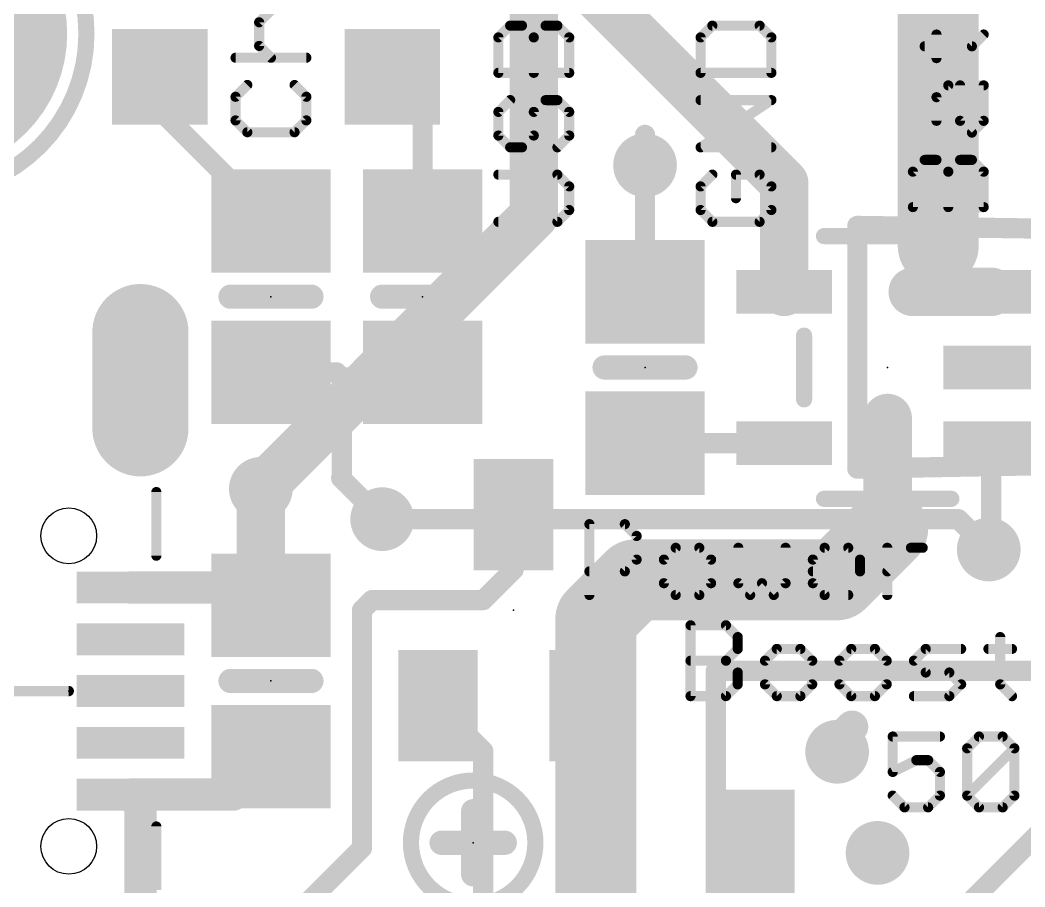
# Model space of a CAD drawing. Extents: x -19.2 to 43.5, y -13.4 to 37.9.
# Drawn here: x 3.71 to 16.33, y 8.34 to 19.22 of the extents above; entities that cross this region are included whole.
import ezdxf

# ---------------------------------------------------------------- set-up
doc = ezdxf.new("R2010")
doc.units = 0
for name, color, linetype in [('1', 12, 'CONTINUOUS'), ('16', 132, 'CONTINUOUS'), ('17', 110, 'CONTINUOUS'), ('18', 110, 'CONTINUOUS'), ('20', 53, 'CONTINUOUS'), ('21', 40, 'CONTINUOUS'), ('23', 53, 'CONTINUOUS'), ('47', 253, 'CONTINUOUS')]:
    doc.layers.add(name, color=color, linetype=linetype)

# ---------------------------------------------------------------- blocks, each defined once
blk = doc.blocks.new('RECT')
blk.add_solid([(-0.5, -0.5), (0.5, -0.5), (-0.5, 0.5), (0.5, 0.5)])
blk = doc.blocks.new('ROUNDP')
at = {"const_width": 0.5}
blk.add_lwpolyline([(0, -0.25, 1), (0, 0.25, 1), (0, -0.25)], format="xyb", dxfattribs=at)
blk = doc.blocks.new('OFFSETP100')
at = {"const_width": 1}
blk.add_lwpolyline([(0, 0), (1, 0)], dxfattribs=at)
at = {"const_width": 0.5}
for points in [[(0, 0.25, 1), (0, -0.25)], [(1, -0.25, 1), (1, 0.25)]]:
    blk.add_lwpolyline(points, format="xyb", dxfattribs=at)
blk = doc.blocks.new('ROUNDV')
at = {"const_width": 0.5}
blk.add_lwpolyline([(0, -0.25, 1), (0, 0.25, 1), (0, -0.25)], format="xyb", dxfattribs=at)

msp = doc.modelspace()

# ---------------------------------------------------------------- linework, layer by layer
at = {"layer": '1'}
for points, const_width in [([(15.24, 20.32), (15.24, 16.383)], 1.016), ([(13.3049, 17.1751), (10.16, 20.32)], 0.6096), ([(5.461, 18.095), (5.461, 18.508)], 0.254), ([(8.382, 18.508), (8.763, 18.127)], 0.254), ([(6.858, 16.698), (5.461, 18.095)], 0.254), ([(8.763, 18.127), (8.763, 16.698)], 0.254), ([(11.557, 15.809), (11.557, 17.399)], 0.254), ([(13.3049, 15.809), (13.3049, 17.1751)], 0.6096), ([(14.224, 16.637), (22.733, 16.51)], 0.254), ([(14.224, 13.589), (14.224, 16.637)], 0.254), ([(14.92, 15.809), (15.9051, 15.809)], 0.6096), ([(7.681, 14.798), (6.858, 14.798)], 0.254), ([(7.747, 14.732), (7.681, 14.798)], 0.254), ([(8.763, 14.798), (8.697, 14.732)], 0.254), ([(15.9051, 14.859), (16.637, 14.859)], 0.254), ([(7.747, 13.477), (7.747, 14.732)], 0.254), ([(8.697, 14.732), (7.747, 14.732)], 0.254), ([(14.605, 12.827), (14.605, 14.224)], 0.6096), ([(13.3049, 13.909), (11.557, 13.909)], 0.254), ([(15.9051, 13.909), (15.9051, 12.6031)], 0.254), ([(21.209, 13.716), (14.224, 13.589)], 0.254), ([(6.731, 11.999), (6.731, 13.335)], 0.6096), ([(7.7395, 13.4695), (7.747, 13.477)], 0.254), ([(8.255, 12.954), (7.7395, 13.4695)], 0.254), ([(13.97, 12.192), (14.605, 12.827)], 1.016), ([(9.906, 12.319), (9.906, 13.011)], 0.254), ([(10.938, 11.7), (11.43, 12.192)], 1.016), ([(11.43, 12.192), (13.97, 12.192)], 1.016), ([(15.9051, 12.6031), (15.875, 12.573)], 0.254), ([(9.525, 11.938), (9.906, 12.319)], 0.254), ([(5.093, 12.095), (6.635, 12.095)], 0.4064), ([(6.858, 11.872), (6.731, 11.999)], 0.6096), ([(6.635, 12.095), (6.858, 11.872)], 0.4064), ([(10.938, 11.176), (10.938, 11.7)], 1.016), ([(8.001, 11.811), (8.128, 11.938)], 0.254), ([(8.128, 11.938), (9.525, 11.938)], 0.254), ([(8.001, 8.824), (8.001, 11.811)], 0.254), ([(10.938, 10.668), (10.938, 11.176)], 1.016), ([(10.938, 10.947), (10.938, 11.176)], 0.254), ([(10.938, 7.256), (10.938, 10.668)], 1.016), ([(12.446, 11.049), (19.558, 11.049)], 0.254), ([(12.446, 5.08), (12.446, 11.049)], 0.254), ([(10.856, 10.611), (10.881, 10.611)], 0.6096), ([(10.881, 10.611), (10.938, 10.668)], 0.6096), ([(8.956, 10.611), (9.525, 10.042)], 0.254), ([(14.158, 10.348), (14.097, 10.287)], 0.4064), ([(6.381, 9.495), (6.858, 9.972)], 0.4064), ([(9.525, 10.042), (9.525, 5.08)], 0.254), ([(5.093, 9.495), (6.381, 9.495)], 0.4064), ([(5.093, 9.495), (5.218, 9.37)], 0.4064), ([(5.218, 9.37), (5.218, 7.495)], 0.4064), ([(6.858, 7.681), (8.001, 8.824)], 0.254)]:
    msp.add_lwpolyline(points, dxfattribs=dict(at, const_width=const_width))
for points, const_width in [([(5.5245, 18.508, 1), (5.3975, 18.508)], 0.127), ([(8.4269, 18.5529, 1), (8.3371, 18.4631)], 0.127), ([(5.5059, 18.1399, 1), (5.4161, 18.0501)], 0.127), ([(8.8265, 18.127, 1), (8.6995, 18.127)], 0.127), ([(8.7181, 18.0821, 1), (8.8079, 18.1719)], 0.127), ([(5.3975, 18.095, 1), (5.5245, 18.095)], 0.127), ([(11.6205, 17.399, 1), (11.4935, 17.399)], 0.127), ([(13.4573, 17.1751, 1), (13.1525, 17.1751)], 0.3048), ([(13.1971, 17.0673, 1), (13.4127, 17.2829)], 0.3048), ([(6.8131, 16.6531, 1), (6.9029, 16.7429)], 0.127), ([(8.6995, 16.698, 1), (8.8265, 16.698)], 0.127), ([(14.2249, 16.7005, 1), (14.2231, 16.5735)], 0.127), ([(14.2875, 16.637, 1), (14.1605, 16.637)], 0.127), ([(14.986, 16.383, 1), (15.494, 16.383)], 0.508), ([(14.92, 15.9614, 1), (14.92, 15.6566)], 0.3048), ([(15.9051, 15.6566, 1), (15.9051, 15.9614)], 0.3048), ([(13.1525, 15.809, 1), (13.4573, 15.809)], 0.3048), ([(11.4935, 15.809, 1), (11.6205, 15.809)], 0.127), ([(6.858, 14.8615, 1), (6.858, 14.7345)], 0.127), ([(7.7259, 14.8429, 1), (7.6361, 14.7531)], 0.127), ([(7.681, 14.7345, 1), (7.681, 14.8615)], 0.127), ([(8.8079, 14.7531, 1), (8.7181, 14.8429)], 0.127), ([(15.9051, 14.9225, 1), (15.9051, 14.7955)], 0.127), ([(7.8105, 14.732, 1), (7.6835, 14.732)], 0.127), ([(7.747, 14.7955, 1), (7.747, 14.6685)], 0.127), ([(7.7021, 14.6871, 1), (7.7919, 14.7769)], 0.127), ([(8.6521, 14.7769, 1), (8.7419, 14.6871)], 0.127), ([(8.697, 14.6685, 1), (8.697, 14.7955)], 0.127), ([(14.7574, 14.224, 1), (14.4526, 14.224)], 0.3048), ([(11.557, 13.9725, 1), (11.557, 13.8455)], 0.127), ([(13.3049, 13.8455, 1), (13.3049, 13.9725)], 0.127), ([(15.9686, 13.909, 1), (15.8416, 13.909)], 0.127), ([(6.8834, 13.335, 1), (6.5786, 13.335)], 0.3048), ([(14.2228, 13.6525, 1), (14.2252, 13.5255)], 0.127), ([(14.1605, 13.589, 1), (14.2875, 13.589)], 0.127), ([(7.7844, 13.5144, 1), (7.6946, 13.4246)], 0.127), ([(7.6946, 13.5144, 1), (7.7844, 13.4246)], 0.127), ([(7.6835, 13.477, 1), (7.8105, 13.477)], 0.127), ([(7.7919, 13.4321, 1), (7.7021, 13.5219)], 0.127), ([(14.7846, 12.6474, 1), (14.4254, 13.0066)], 0.508), ([(9.9695, 13.011, 1), (9.8425, 13.011)], 0.127), ([(8.2101, 12.9091, 1), (8.2999, 12.9989)], 0.127), ([(14.4526, 12.827, 1), (14.7574, 12.827)], 0.3048), ([(11.43, 12.446, 1), (11.43, 11.938)], 0.508), ([(11.6096, 12.0124, 1), (11.2504, 12.3716)], 0.508), ([(13.7904, 12.3716, 1), (14.1496, 12.0124)], 0.508), ([(13.97, 11.938, 1), (13.97, 12.446)], 0.508), ([(15.8301, 12.6179, 1), (15.9199, 12.5281)], 0.127), ([(15.8416, 12.6031, 1), (15.9686, 12.6031)], 0.127), ([(15.95, 12.5582, 1), (15.8602, 12.648)], 0.127), ([(9.8425, 12.319, 1), (9.9695, 12.319)], 0.127), ([(9.9509, 12.2741, 1), (9.8611, 12.3639)], 0.127), ([(5.093, 12.1966, 1), (5.093, 11.9934)], 0.2032), ([(6.8388, 12.1068, 1), (6.6232, 11.8912)], 0.3048), ([(6.7068, 12.1668, 1), (6.5632, 12.0232)], 0.2032), ([(6.635, 11.9934, 1), (6.635, 12.1966)], 0.2032), ([(6.5786, 11.999, 1), (6.8834, 11.999)], 0.3048), ([(6.7502, 11.7642, 1), (6.9658, 11.9798)], 0.3048), ([(11.192, 11.7, 1), (10.684, 11.7)], 0.508), ([(10.7584, 11.8796, 1), (11.1176, 11.5204)], 0.508), ([(6.7862, 11.8002, 1), (6.9298, 11.9438)], 0.2032), ([(8.128, 12.0015, 1), (8.128, 11.8745)], 0.127), ([(8.1729, 11.8931, 1), (8.0831, 11.9829)], 0.127), ([(9.4801, 11.9829, 1), (9.5699, 11.8931)], 0.127), ([(9.525, 11.8745, 1), (9.525, 12.0015)], 0.127), ([(8.0645, 11.811, 1), (7.9375, 11.811)], 0.127), ([(7.9561, 11.8559, 1), (8.0459, 11.7661)], 0.127), ([(11.192, 11.176, 1), (10.684, 11.176)], 0.508), ([(10.684, 11.176, 1), (11.192, 11.176)], 0.508), ([(11.0015, 11.176, 1), (10.8745, 11.176)], 0.127), ([(11.192, 10.668, 1), (10.684, 10.668)], 0.508), ([(12.446, 11.1125, 1), (12.446, 10.9855)], 0.127), ([(12.5095, 11.049, 1), (12.3825, 11.049)], 0.127), ([(10.8745, 10.947, 1), (11.0015, 10.947)], 0.127), ([(10.684, 10.668, 1), (11.192, 10.668)], 0.508), ([(10.856, 10.7634, 1), (10.856, 10.4586)], 0.3048), ([(10.7732, 10.7188, 1), (10.9888, 10.5032)], 0.3048), ([(11.0458, 10.5602, 1), (10.8302, 10.7758)], 0.3048), ([(10.881, 10.4586, 1), (10.881, 10.7634)], 0.3048), ([(9.0009, 10.6559, 1), (8.9111, 10.5661)], 0.127), ([(14.2298, 10.2762, 1), (14.0862, 10.4198)], 0.2032), ([(14.0252, 10.3588, 1), (14.1688, 10.2152)], 0.2032), ([(6.9298, 9.9002, 1), (6.7862, 10.0438)], 0.2032), ([(9.5885, 10.042, 1), (9.4615, 10.042)], 0.127), ([(9.4801, 9.9971, 1), (9.5699, 10.0869)], 0.127), ([(5.093, 9.5966, 1), (5.093, 9.3934)], 0.2032), ([(5.1648, 9.5668, 1), (5.0212, 9.4232)], 0.2032), ([(6.3092, 9.5668, 1), (6.4528, 9.4232)], 0.2032), ([(6.381, 9.3934, 1), (6.381, 9.5966)], 0.2032), ([(5.3196, 9.37, 1), (5.1164, 9.37)], 0.2032), ([(5.1462, 9.2982, 1), (5.2898, 9.4418)], 0.2032), ([(7.9375, 8.824, 1), (8.0645, 8.824)], 0.127), ([(8.0459, 8.7791, 1), (7.9561, 8.8689)], 0.127)]:
    msp.add_lwpolyline(points, format="xyb", dxfattribs=dict(at, const_width=const_width))
at = {"layer": '16'}
for points, const_width in [([(10.16, 16.764), (10.16, 20.32)], 0.6096), ([(11.557, 17.399), (11.557, 17.78)], 0.254), ([(6.731, 13.335), (10.16, 16.764)], 0.6096), ([(15.494, 12.954), (8.255, 12.954)], 0.254), ([(15.875, 12.573), (15.494, 12.954)], 0.254), ([(15.24, 7.747), (17.272, 9.779)], 0.254)]:
    msp.add_lwpolyline(points, dxfattribs=dict(at, const_width=const_width))
for points, const_width in [([(11.6205, 17.78, 1), (11.4935, 17.78)], 0.127), ([(11.4935, 17.399, 1), (11.6205, 17.399)], 0.127), ([(10.2678, 16.6562, 1), (10.0522, 16.8718)], 0.3048), ([(10.0076, 16.764, 1), (10.3124, 16.764)], 0.3048), ([(6.6232, 13.4428, 1), (6.8388, 13.2272)], 0.3048), ([(8.255, 13.0175, 1), (8.255, 12.8905)], 0.127), ([(15.5389, 12.9989, 1), (15.4491, 12.9091)], 0.127), ([(15.494, 12.8905, 1), (15.494, 13.0175)], 0.127), ([(15.8301, 12.5281, 1), (15.9199, 12.6179)], 0.127)]:
    msp.add_lwpolyline(points, format="xyb", dxfattribs=dict(at, const_width=const_width))
at = {"layer": '20'}
for centre in [(4.318, 12.745), (4.318, 8.845)]:
    msp.add_circle(centre, 0.35, dxfattribs=at)
at = {"layer": '21'}
for points, const_width in [([(2.54, 17.05, 1), (2.54, 21.05, 1), (2.54, 17.05)], 0.2032), ([(6.7411, 19.1937, 1), (6.6776, 19.1937)], 0.0635), ([(6.6869, 19.2162, 1), (6.7318, 19.1713)], 0.0635), ([(9.863, 19.1839, 1), (9.863, 19.1204)], 0.0635), ([(9.8855, 19.1297, 1), (9.8406, 19.1746)], 0.0635), ([(10.0338, 19.1746, 1), (9.9889, 19.1297)], 0.0635), ([(10.0113, 19.1204, 1), (10.0113, 19.1839)], 0.0635), ([(10.3079, 19.1839, 1), (10.3079, 19.1204)], 0.0635), ([(10.3304, 19.1297, 1), (10.2855, 19.1746)], 0.0635), ([(10.4787, 19.1746, 1), (10.4338, 19.1297)], 0.0635), ([(10.4562, 19.1204, 1), (10.4562, 19.1839)], 0.0635), ([(12.403, 19.1839, 1), (12.403, 19.1204)], 0.0635), ([(12.4255, 19.1297, 1), (12.3806, 19.1746)], 0.0635), ([(13.0187, 19.1746, 1), (12.9738, 19.1297)], 0.0635), ([(12.9962, 19.1204, 1), (12.9962, 19.1839)], 0.0635), ([(9.7465, 19.0039, 1), (9.683, 19.0039)], 0.0635), ([(10.1914, 19.0039, 1), (10.1279, 19.0039)], 0.0635), ([(10.6363, 19.0039, 1), (10.5727, 19.0039)], 0.0635), ([(12.2865, 19.0039, 1), (12.223, 19.0039)], 0.0635), ([(13.1763, 19.0039, 1), (13.1128, 19.0039)], 0.0635), ([(15.2501, 19.0404, 1), (15.1866, 19.0404)], 0.0635), ([(15.834, 19.018, 1), (15.789, 19.0629)], 0.0635), ([(6.7318, 18.9196, 1), (6.6869, 18.8747)], 0.0635), ([(9.6923, 19.0263, 1), (9.7372, 18.9814)], 0.0635), ([(10.1372, 19.0263, 1), (10.1821, 18.9814)], 0.0635), ([(10.1372, 18.9814, 1), (10.1821, 19.0263)], 0.0635), ([(10.582, 18.9814, 1), (10.627, 19.0263)], 0.0635), ([(12.2323, 19.0263, 1), (12.2772, 18.9814)], 0.0635), ([(13.122, 18.9814, 1), (13.167, 19.0263)], 0.0635), ([(15.07, 18.9239, 1), (15.07, 18.8604)], 0.0635), ([(15.6408, 18.9146, 1), (15.6857, 18.8697)], 0.0635), ([(15.6632, 18.8604, 1), (15.6632, 18.9239)], 0.0635), ([(6.4127, 18.7806, 1), (6.4127, 18.7171)], 0.0635), ([(6.6776, 18.8972, 1), (6.7411, 18.8972)], 0.0635), ([(7.3025, 18.7171, 1), (7.3025, 18.7806)], 0.0635), ([(6.8352, 18.7264, 1), (6.8801, 18.7713)], 0.0635), ([(15.1866, 18.7438, 1), (15.2501, 18.7438)], 0.0635), ([(9.7147, 18.5907, 1), (9.7147, 18.5272)], 0.0635), ([(9.683, 18.559, 1), (9.7465, 18.559)], 0.0635), ([(10.1279, 18.559, 1), (10.1914, 18.559)], 0.0635), ([(10.5727, 18.559, 1), (10.6363, 18.559)], 0.0635), ([(10.6045, 18.5272, 1), (10.6045, 18.5907)], 0.0635), ([(12.2547, 18.5907, 1), (12.2547, 18.5272)], 0.0635), ([(12.223, 18.559, 1), (12.2865, 18.559)], 0.0635), ([(13.1128, 18.559, 1), (13.1763, 18.559)], 0.0635), ([(13.1445, 18.5272, 1), (13.1445, 18.5907)], 0.0635), ([(6.5835, 18.3841, 1), (6.5386, 18.429)], 0.0635), ([(7.1767, 18.429, 1), (7.1318, 18.3841)], 0.0635), ([(15.3666, 18.4332, 1), (15.3666, 18.3697)], 0.0635), ([(15.3891, 18.379, 1), (15.3442, 18.4239)], 0.0635), ([(15.5467, 18.4015, 1), (15.4832, 18.4015)], 0.0635), ([(15.8433, 18.4015, 1), (15.7797, 18.4015)], 0.0635), ([(15.8115, 18.3697, 1), (15.8115, 18.4332)], 0.0635), ([(6.4445, 18.2582, 1), (6.381, 18.2582)], 0.0635), ([(6.3903, 18.2807, 1), (6.4352, 18.2358)], 0.0635), ([(7.3342, 18.2582, 1), (7.2708, 18.2582)], 0.0635), ([(7.28, 18.2358, 1), (7.325, 18.2807)], 0.0635), ([(15.2501, 18.2532, 1), (15.1866, 18.2532)], 0.0635), ([(15.1959, 18.2756, 1), (15.2408, 18.2307)], 0.0635), ([(9.8855, 18.1942, 1), (9.8406, 18.2391)], 0.0635), ([(10.3079, 18.2484, 1), (10.3079, 18.1849)], 0.0635), ([(10.3304, 18.1942, 1), (10.2855, 18.2391)], 0.0635), ([(10.4787, 18.2391, 1), (10.4338, 18.1942)], 0.0635), ([(10.4562, 18.1849, 1), (10.4562, 18.2484)], 0.0635), ([(12.2547, 18.2484, 1), (12.2547, 18.1849)], 0.0635), ([(13.1621, 18.1902, 1), (13.1269, 18.2431)], 0.0635), ([(13.1445, 18.1849, 1), (13.1445, 18.2484)], 0.0635), ([(9.7465, 18.0683, 1), (9.683, 18.0683)], 0.0635), ([(9.6923, 18.0908, 1), (9.7372, 18.0459)], 0.0635), ([(10.1914, 18.0683, 1), (10.1279, 18.0683)], 0.0635), ([(10.1372, 18.0908, 1), (10.1821, 18.0459)], 0.0635), ([(10.6363, 18.0683, 1), (10.5727, 18.0683)], 0.0635), ([(10.582, 18.0459, 1), (10.627, 18.0908)], 0.0635), ([(6.4352, 17.9841, 1), (6.3903, 17.9392)], 0.0635), ([(6.381, 17.9616, 1), (6.4445, 17.9616)], 0.0635), ([(7.2708, 17.9616, 1), (7.3342, 17.9616)], 0.0635), ([(7.325, 17.9392, 1), (7.28, 17.9841)], 0.0635), ([(15.1866, 17.9566, 1), (15.2501, 17.9566)], 0.0635), ([(15.4832, 17.9566, 1), (15.5467, 17.9566)], 0.0635), ([(15.5374, 17.979, 1), (15.4925, 17.9341)], 0.0635), ([(15.7797, 17.9566, 1), (15.8433, 17.9566)], 0.0635), ([(15.834, 17.9341, 1), (15.789, 17.979)], 0.0635), ([(6.561, 17.8451, 1), (6.561, 17.7816)], 0.0635), ([(6.5386, 17.7909, 1), (6.5835, 17.8358)], 0.0635), ([(7.1318, 17.8358, 1), (7.1767, 17.7909)], 0.0635), ([(7.1542, 17.7816, 1), (7.1542, 17.8451)], 0.0635), ([(9.683, 17.7718, 1), (9.7465, 17.7718)], 0.0635), ([(9.7372, 17.7942, 1), (9.6923, 17.7493)], 0.0635), ([(10.1279, 17.7718, 1), (10.1914, 17.7718)], 0.0635), ([(10.1821, 17.7493, 1), (10.1372, 17.7942)], 0.0635), ([(10.5727, 17.7718, 1), (10.6363, 17.7718)], 0.0635), ([(10.627, 17.7493, 1), (10.582, 17.7942)], 0.0635), ([(15.6408, 17.8308, 1), (15.6857, 17.7858)], 0.0635), ([(15.6408, 17.7858, 1), (15.6857, 17.8308)], 0.0635), ([(9.863, 17.6552, 1), (9.863, 17.5917)], 0.0635), ([(9.8406, 17.601, 1), (9.8855, 17.6459)], 0.0635), ([(9.9889, 17.6459, 1), (10.0338, 17.601)], 0.0635), ([(10.0113, 17.5917, 1), (10.0113, 17.6552)], 0.0635), ([(10.4338, 17.6459, 1), (10.4787, 17.601)], 0.0635), ([(12.2547, 17.6552, 1), (12.2547, 17.5917)], 0.0635), ([(12.2371, 17.6499, 1), (12.2724, 17.597)], 0.0635), ([(13.1445, 17.5917, 1), (13.1445, 17.6552)], 0.0635), ([(15.07, 17.4977, 1), (15.07, 17.4342)], 0.0635), ([(15.0925, 17.4435, 1), (15.0476, 17.4884)], 0.0635), ([(15.2408, 17.4884, 1), (15.1959, 17.4435)], 0.0635), ([(15.2183, 17.4342, 1), (15.2183, 17.4977)], 0.0635), ([(15.5149, 17.4977, 1), (15.5149, 17.4342)], 0.0635), ([(15.5374, 17.4435, 1), (15.4925, 17.4884)], 0.0635), ([(15.6857, 17.4884, 1), (15.6408, 17.4435)], 0.0635), ([(15.6632, 17.4342, 1), (15.6632, 17.4977)], 0.0635), ([(9.7147, 17.3129, 1), (9.7147, 17.2494)], 0.0635), ([(10.4787, 17.3036, 1), (10.4338, 17.2587)], 0.0635), ([(10.4562, 17.2494, 1), (10.4562, 17.3129)], 0.0635), ([(12.4255, 17.2587, 1), (12.3806, 17.3036)], 0.0635), ([(12.6996, 17.3129, 1), (12.6996, 17.2494)], 0.0635), ([(12.7314, 17.2811, 1), (12.6679, 17.2811)], 0.0635), ([(13.0187, 17.3036, 1), (12.9738, 17.2587)], 0.0635), ([(12.9962, 17.2494, 1), (12.9962, 17.3129)], 0.0635), ([(14.9535, 17.3177, 1), (14.89, 17.3177)], 0.0635), ([(14.8993, 17.3401, 1), (14.9442, 17.2952)], 0.0635), ([(15.3984, 17.3177, 1), (15.3349, 17.3177)], 0.0635), ([(15.3442, 17.3401, 1), (15.3891, 17.2952)], 0.0635), ([(15.3442, 17.2952, 1), (15.3891, 17.3401)], 0.0635), ([(15.8433, 17.3177, 1), (15.7797, 17.3177)], 0.0635), ([(15.789, 17.2952, 1), (15.834, 17.3401)], 0.0635), ([(10.6363, 17.1328, 1), (10.5727, 17.1328)], 0.0635), ([(10.582, 17.1104, 1), (10.627, 17.1553)], 0.0635), ([(12.2865, 17.1328, 1), (12.223, 17.1328)], 0.0635), ([(12.2323, 17.1553, 1), (12.2772, 17.1104)], 0.0635), ([(13.1763, 17.1328, 1), (13.1128, 17.1328)], 0.0635), ([(13.122, 17.1104, 1), (13.167, 17.1553)], 0.0635), ([(12.6679, 16.9845, 1), (12.7314, 16.9845)], 0.0635), ([(14.9217, 16.9045, 1), (14.9217, 16.841)], 0.0635), ([(15.8115, 16.841, 1), (15.8115, 16.9045)], 0.0635), ([(10.5727, 16.8362, 1), (10.6363, 16.8362)], 0.0635), ([(10.627, 16.8138, 1), (10.582, 16.8587)], 0.0635), ([(12.2772, 16.8587, 1), (12.2323, 16.8138)], 0.0635), ([(12.223, 16.8362, 1), (12.2865, 16.8362)], 0.0635), ([(13.1128, 16.8362, 1), (13.1763, 16.8362)], 0.0635), ([(13.167, 16.8138, 1), (13.122, 16.8587)], 0.0635), ([(14.89, 16.8728, 1), (14.9535, 16.8728)], 0.0635), ([(15.3349, 16.8728, 1), (15.3984, 16.8728)], 0.0635), ([(15.7797, 16.8728, 1), (15.8433, 16.8728)], 0.0635), ([(9.7147, 16.7197, 1), (9.7147, 16.6562)], 0.0635), ([(10.4338, 16.7104, 1), (10.4787, 16.6655)], 0.0635), ([(10.4562, 16.6562, 1), (10.4562, 16.7197)], 0.0635), ([(12.403, 16.7197, 1), (12.403, 16.6562)], 0.0635), ([(12.3806, 16.6655, 1), (12.4255, 16.7104)], 0.0635), ([(12.9738, 16.7104, 1), (13.0187, 16.6655)], 0.0635), ([(12.9962, 16.6562, 1), (12.9962, 16.7197)], 0.0635), ([(13.805, 16.5598, 1), (13.805, 16.4582)], 0.1016), ([(15.405, 16.4582, 1), (15.405, 16.5598)], 0.1016), ([(6.35, 15.8242, 1), (6.35, 15.6718)], 0.1524), ([(7.366, 15.6718, 1), (7.366, 15.8242)], 0.1524), ([(8.255, 15.8242, 1), (8.255, 15.6718)], 0.1524), ([(9.271, 15.6718, 1), (9.271, 15.8242)], 0.1524), ([(13.6058, 15.259, 1), (13.5042, 15.259)], 0.1016), ([(11.049, 14.9352, 1), (11.049, 14.7828)], 0.1524), ([(12.065, 14.7828, 1), (12.065, 14.9352)], 0.1524), ([(13.5042, 14.459, 1), (13.6058, 14.459)], 0.1016), ([(5.4497, 13.295, 1), (5.3863, 13.295)], 0.0635), ([(13.805, 13.2598, 1), (13.805, 13.1582)], 0.1016), ([(15.405, 13.1582, 1), (15.405, 13.2598)], 0.1016), ([(10.8585, 12.923, 1), (10.8585, 12.8595)], 0.0635), ([(10.8903, 12.8913, 1), (10.8268, 12.8913)], 0.0635), ([(11.3258, 12.9137, 1), (11.2809, 12.8688)], 0.0635), ([(11.3034, 12.8595, 1), (11.3034, 12.923)], 0.0635), ([(11.4834, 12.743, 1), (11.4199, 12.743)], 0.0635), ([(11.4292, 12.7205, 1), (11.4741, 12.7654)], 0.0635), ([(11.9423, 12.6264, 1), (11.9423, 12.5629)], 0.0635), ([(11.9648, 12.5722, 1), (11.9199, 12.6171)], 0.0635), ([(12.2613, 12.6171, 1), (12.2164, 12.5722)], 0.0635), ([(12.2389, 12.5629, 1), (12.2389, 12.6264)], 0.0635), ([(12.7613, 12.5947, 1), (12.6978, 12.5947)], 0.0635), ([(13.3545, 12.5947, 1), (13.291, 12.5947)], 0.0635), ([(13.8133, 12.6264, 1), (13.8133, 12.5629)], 0.0635), ([(13.8358, 12.5722, 1), (13.7909, 12.6171)], 0.0635), ([(14.1324, 12.6171, 1), (14.0875, 12.5722)], 0.0635), ([(14.1099, 12.5629, 1), (14.1099, 12.6264)], 0.0635), ([(14.6323, 12.5947, 1), (14.5688, 12.5947)], 0.0635), ([(14.8972, 12.6264, 1), (14.8972, 12.5629)], 0.0635), ([(14.9196, 12.5722, 1), (14.8747, 12.6171)], 0.0635), ([(15.0455, 12.5629, 1), (15.0455, 12.6264)], 0.0635), ([(5.3863, 12.495, 1), (5.4497, 12.495)], 0.0635), ([(11.4741, 12.4239, 1), (11.4292, 12.4688)], 0.0635), ([(11.8258, 12.4464, 1), (11.7623, 12.4464)], 0.0635), ([(11.7716, 12.4688, 1), (11.8165, 12.4239)], 0.0635), ([(12.4189, 12.4464, 1), (12.3554, 12.4464)], 0.0635), ([(12.3647, 12.4239, 1), (12.4096, 12.4688)], 0.0635), ([(13.6968, 12.4464, 1), (13.6333, 12.4464)], 0.0635), ([(13.6426, 12.4688, 1), (13.6875, 12.4239)], 0.0635), ([(14.29, 12.4464, 1), (14.2265, 12.4464)], 0.0635), ([(14.2358, 12.4239, 1), (14.2807, 12.4688)], 0.0635), ([(11.4199, 12.4464, 1), (11.4834, 12.4464)], 0.0635), ([(10.8585, 12.3298, 1), (10.8585, 12.2663)], 0.0635), ([(11.2809, 12.3205, 1), (11.3258, 12.2756)], 0.0635), ([(11.3034, 12.2663, 1), (11.3034, 12.3298)], 0.0635), ([(13.6651, 12.3298, 1), (13.6651, 12.2663)], 0.0635), ([(14.2265, 12.2981, 1), (14.29, 12.2981)], 0.0635), ([(14.2582, 12.2663, 1), (14.2582, 12.3298)], 0.0635), ([(14.5781, 12.3205, 1), (14.623, 12.2756)], 0.0635), ([(11.7623, 12.1498, 1), (11.8258, 12.1498)], 0.0635), ([(11.8165, 12.1722, 1), (11.7716, 12.1273)], 0.0635), ([(12.3554, 12.1498, 1), (12.4189, 12.1498)], 0.0635), ([(12.4096, 12.1273, 1), (12.3647, 12.1722)], 0.0635), ([(12.752, 12.1722, 1), (12.7071, 12.1273)], 0.0635), ([(12.6978, 12.1498, 1), (12.7613, 12.1498)], 0.0635), ([(13.0486, 12.1722, 1), (13.0037, 12.1273)], 0.0635), ([(13.0486, 12.1273, 1), (13.0037, 12.1722)], 0.0635), ([(13.291, 12.1498, 1), (13.3545, 12.1498)], 0.0635), ([(13.3452, 12.1273, 1), (13.3003, 12.1722)], 0.0635), ([(13.6875, 12.1722, 1), (13.6426, 12.1273)], 0.0635), ([(13.6333, 12.1498, 1), (13.6968, 12.1498)], 0.0635), ([(10.8268, 12.0015, 1), (10.8903, 12.0015)], 0.0635), ([(11.9423, 12.0333, 1), (11.9423, 11.9697)], 0.0635), ([(11.9199, 11.979, 1), (11.9648, 12.024)], 0.0635), ([(12.2164, 12.024, 1), (12.2613, 11.979)], 0.0635), ([(12.2389, 11.9697, 1), (12.2389, 12.0333)], 0.0635), ([(12.8554, 12.024, 1), (12.9003, 11.979)], 0.0635), ([(12.8554, 11.979, 1), (12.9003, 12.024)], 0.0635), ([(13.152, 12.024, 1), (13.1969, 11.979)], 0.0635), ([(13.152, 11.979, 1), (13.1969, 12.024)], 0.0635), ([(13.8133, 12.0333, 1), (13.8133, 11.9697)], 0.0635), ([(13.7909, 11.979, 1), (13.8358, 12.024)], 0.0635), ([(14.1099, 11.9697, 1), (14.1099, 12.0333)], 0.0635), ([(14.5688, 12.0015, 1), (14.6323, 12.0015)], 0.0635), ([(12.1285, 11.653, 1), (12.1285, 11.5895)], 0.0635), ([(12.1603, 11.6213, 1), (12.0968, 11.6213)], 0.0635), ([(12.5958, 11.6437, 1), (12.5509, 11.5988)], 0.0635), ([(12.5734, 11.5895, 1), (12.5734, 11.653)], 0.0635), ([(12.7534, 11.473, 1), (12.6899, 11.473)], 0.0635), ([(12.6992, 11.4505, 1), (12.7441, 11.4954)], 0.0635), ([(16.0506, 11.473, 1), (15.9871, 11.473)], 0.0635), ([(12.7441, 11.3022, 1), (12.6992, 11.3471)], 0.0635), ([(13.2123, 11.3564, 1), (13.2123, 11.2929)], 0.0635), ([(13.2348, 11.3022, 1), (13.1899, 11.3471)], 0.0635), ([(13.5313, 11.3471, 1), (13.4864, 11.3022)], 0.0635), ([(13.5089, 11.2929, 1), (13.5089, 11.3564)], 0.0635), ([(14.1478, 11.3564, 1), (14.1478, 11.2929)], 0.0635), ([(14.1703, 11.3022, 1), (14.1254, 11.3471)], 0.0635), ([(14.4669, 11.3471, 1), (14.422, 11.3022)], 0.0635), ([(14.4444, 11.2929, 1), (14.4444, 11.3564)], 0.0635), ([(15.0833, 11.3564, 1), (15.0833, 11.2929)], 0.0635), ([(15.1058, 11.3022, 1), (15.0609, 11.3471)], 0.0635), ([(15.5282, 11.2929, 1), (15.5282, 11.3564)], 0.0635), ([(15.8706, 11.3564, 1), (15.8706, 11.2929)], 0.0635), ([(16.1672, 11.2929, 1), (16.1672, 11.3564)], 0.0635), ([(12.1285, 11.2081, 1), (12.1285, 11.1446)], 0.0635), ([(12.5958, 11.1988, 1), (12.5509, 11.1539)], 0.0635), ([(12.5734, 11.1446, 1), (12.5734, 11.2081)], 0.0635), ([(12.6899, 11.3247, 1), (12.7534, 11.3247)], 0.0635), ([(13.0958, 11.1764, 1), (13.0323, 11.1764)], 0.0635), ([(13.6889, 11.1764, 1), (13.6254, 11.1764)], 0.0635), ([(14.0313, 11.1764, 1), (13.9678, 11.1764)], 0.0635), ([(14.6245, 11.1764, 1), (14.561, 11.1764)], 0.0635), ([(14.9575, 11.1988, 1), (14.9126, 11.1539)], 0.0635), ([(12.5509, 11.1988, 1), (12.5958, 11.1539)], 0.0635), ([(13.0416, 11.1988, 1), (13.0865, 11.1539)], 0.0635), ([(13.6347, 11.1539, 1), (13.6796, 11.1988)], 0.0635), ([(13.9771, 11.1988, 1), (14.022, 11.1539)], 0.0635), ([(14.5703, 11.1539, 1), (14.6152, 11.1988)], 0.0635), ([(14.9126, 11.1988, 1), (14.9575, 11.1539)], 0.0635), ([(6.35, 10.9982, 1), (6.35, 10.8458)], 0.1524), ([(7.366, 10.8458, 1), (7.366, 10.9982)], 0.1524), ([(12.7534, 11.0281, 1), (12.6899, 11.0281)], 0.0635), ([(12.6992, 11.0056, 1), (12.7441, 11.0505)], 0.0635), ([(15.0833, 11.0598, 1), (15.0833, 10.9963)], 0.0635), ([(15.0609, 11.0056, 1), (15.1058, 11.0505)], 0.0635), ([(15.4024, 11.0505, 1), (15.3575, 11.0056)], 0.0635), ([(15.3799, 10.9963, 1), (15.3799, 11.0598)], 0.0635), ([(12.6899, 10.8798, 1), (12.7534, 10.8798)], 0.0635), ([(12.7441, 10.8573, 1), (12.6992, 10.9022)], 0.0635), ([(13.0323, 10.8798, 1), (13.0958, 10.8798)], 0.0635), ([(13.0865, 10.9022, 1), (13.0416, 10.8573)], 0.0635), ([(13.6254, 10.8798, 1), (13.6889, 10.8798)], 0.0635), ([(13.6796, 10.8573, 1), (13.6347, 10.9022)], 0.0635), ([(13.9678, 10.8798, 1), (14.0313, 10.8798)], 0.0635), ([(14.022, 10.9022, 1), (13.9771, 10.8573)], 0.0635), ([(14.561, 10.8798, 1), (14.6245, 10.8798)], 0.0635), ([(14.6152, 10.8573, 1), (14.5703, 10.9022)], 0.0635), ([(15.5507, 10.8573, 1), (15.5058, 10.9022)], 0.0635), ([(15.5058, 10.8573, 1), (15.5507, 10.9022)], 0.0635), ([(16.0413, 10.9022, 1), (15.9964, 10.8573)], 0.0635), ([(15.9871, 10.8798, 1), (16.0506, 10.8798)], 0.0635), ([(12.1285, 10.7633, 1), (12.1285, 10.6997)], 0.0635), ([(12.0968, 10.7315, 1), (12.1603, 10.7315)], 0.0635), ([(12.5509, 10.754, 1), (12.5958, 10.709)], 0.0635), ([(12.5734, 10.6997, 1), (12.5734, 10.7633)], 0.0635), ([(13.2123, 10.7633, 1), (13.2123, 10.6997)], 0.0635), ([(13.1899, 10.709, 1), (13.2348, 10.754)], 0.0635), ([(13.4864, 10.754, 1), (13.5313, 10.709)], 0.0635), ([(13.5089, 10.6997, 1), (13.5089, 10.7633)], 0.0635), ([(14.1478, 10.7633, 1), (14.1478, 10.6997)], 0.0635), ([(14.1254, 10.709, 1), (14.1703, 10.754)], 0.0635), ([(14.422, 10.754, 1), (14.4669, 10.709)], 0.0635), ([(14.4444, 10.6997, 1), (14.4444, 10.7633)], 0.0635), ([(14.9351, 10.7633, 1), (14.9351, 10.6997)], 0.0635), ([(15.3575, 10.754, 1), (15.4024, 10.709)], 0.0635), ([(15.3799, 10.6997, 1), (15.3799, 10.7633)], 0.0635), ([(16.1447, 10.709, 1), (16.1896, 10.754)], 0.0635), ([(14.7003, 10.2243, 1), (14.6367, 10.2243)], 0.0635), ([(14.6685, 10.256, 1), (14.6685, 10.1925)], 0.0635), ([(15.2617, 10.1925, 1), (15.2617, 10.256)], 0.0635), ([(15.7523, 10.256, 1), (15.7523, 10.1925)], 0.0635), ([(15.7748, 10.2018, 1), (15.7299, 10.2467)], 0.0635), ([(16.0713, 10.2467, 1), (16.0264, 10.2018)], 0.0635), ([(16.0489, 10.1925, 1), (16.0489, 10.256)], 0.0635), ([(15.6358, 10.076, 1), (15.5723, 10.076)], 0.0635), ([(15.5816, 10.0984, 1), (15.6265, 10.0535)], 0.0635), ([(16.2289, 10.076, 1), (16.1654, 10.076)], 0.0635), ([(16.2196, 10.0535, 1), (16.1747, 10.0984)], 0.0635), ([(16.1747, 10.0535, 1), (16.2196, 10.0984)], 0.0635), ([(14.9651, 9.9594, 1), (14.9651, 9.8959)], 0.0635), ([(14.9793, 9.8993, 1), (14.9509, 9.9561)], 0.0635), ([(15.1358, 9.9501, 1), (15.0909, 9.9052)], 0.0635), ([(15.1134, 9.8959, 1), (15.1134, 9.9594)], 0.0635), ([(9.398, 8.1083, 1), (9.398, 9.6717, 1), (9.398, 8.1083)], 0.2032), ([(14.6367, 9.7794, 1), (14.7003, 9.7794)], 0.0635), ([(14.6543, 9.8078, 1), (14.6827, 9.751)], 0.0635), ([(15.2934, 9.7794, 1), (15.2299, 9.7794)], 0.0635), ([(15.2392, 9.7569, 1), (15.2841, 9.8018)], 0.0635), ([(14.691, 9.5052, 1), (14.646, 9.4603)], 0.0635), ([(15.2299, 9.4828, 1), (15.2934, 9.4828)], 0.0635), ([(15.2841, 9.4603, 1), (15.2392, 9.5052)], 0.0635), ([(15.6265, 9.5052, 1), (15.5816, 9.4603)], 0.0635), ([(15.5816, 9.5052, 1), (15.6265, 9.4603)], 0.0635), ([(15.5723, 9.4828, 1), (15.6358, 9.4828)], 0.0635), ([(16.1654, 9.4828, 1), (16.2289, 9.4828)], 0.0635), ([(16.2196, 9.4603, 1), (16.1747, 9.5052)], 0.0635), ([(9.4742, 9.2868, 1), (9.3218, 9.2868)], 0.1524), ([(14.8168, 9.3663, 1), (14.8168, 9.3027)], 0.0635), ([(14.7943, 9.312, 1), (14.8392, 9.357)], 0.0635), ([(15.0909, 9.357, 1), (15.1358, 9.312)], 0.0635), ([(15.1134, 9.3027, 1), (15.1134, 9.3663)], 0.0635), ([(15.7523, 9.3663, 1), (15.7523, 9.3027)], 0.0635), ([(15.7299, 9.312, 1), (15.7748, 9.357)], 0.0635), ([(16.0264, 9.357, 1), (16.0713, 9.312)], 0.0635), ([(16.0489, 9.3027, 1), (16.0489, 9.3663)], 0.0635), ([(5.4497, 9.095, 1), (5.3863, 9.095)], 0.0635), ([(9.0011, 8.9662, 1), (9.0011, 8.8138)], 0.1524), ([(9.7948, 8.8138, 1), (9.7948, 8.9662)], 0.1524), ([(9.3218, 8.4932, 1), (9.4742, 8.4932)], 0.1524)]:
    msp.add_lwpolyline(points, format="xyb", dxfattribs=dict(at, const_width=const_width))
for points, const_width in [([(6.7093, 19.1937), (6.8576, 19.342)], 0.127), ([(6.7093, 18.8972), (6.7093, 19.1937)], 0.127), ([(9.7147, 19.0039), (9.863, 19.1522)], 0.127), ([(9.863, 19.1522), (10.0113, 19.1522)], 0.127), ([(10.0113, 19.1522), (10.1596, 19.0039)], 0.127), ([(10.1596, 19.0039), (10.3079, 19.1522)], 0.127), ([(10.3079, 19.1522), (10.4562, 19.1522)], 0.127), ([(10.4562, 19.1522), (10.6045, 19.0039)], 0.127), ([(12.403, 19.1522), (12.2547, 19.0039)], 0.127), ([(12.9962, 19.1522), (12.403, 19.1522)], 0.127), ([(13.1445, 19.0039), (12.9962, 19.1522)], 0.127), ([(9.7147, 18.559), (9.7147, 19.0039)], 0.127), ([(10.1596, 18.559), (10.1596, 19.0039)], 0.127), ([(10.6045, 19.0039), (10.6045, 18.559)], 0.127), ([(12.2547, 19.0039), (12.2547, 18.559)], 0.127), ([(13.1445, 18.559), (13.1445, 19.0039)], 0.127), ([(15.2183, 18.7438), (15.2183, 19.0404)], 0.127), ([(15.6632, 18.8921), (15.8115, 19.0404)], 0.127), ([(6.8576, 18.7489), (6.7093, 18.8972)], 0.127), ([(15.07, 18.8921), (15.6632, 18.8921)], 0.127), ([(6.4127, 18.7489), (7.3025, 18.7489)], 0.127), ([(10.6045, 18.559), (9.7147, 18.559)], 0.127), ([(12.2547, 18.559), (13.1445, 18.559)], 0.127), ([(6.561, 18.4065), (6.4127, 18.2582)], 0.127), ([(7.3025, 18.2582), (7.1542, 18.4065)], 0.127), ([(15.2183, 18.2532), (15.3666, 18.4015)], 0.127), ([(15.3666, 18.4015), (15.8115, 18.4015)], 0.127), ([(15.5149, 17.9566), (15.5149, 18.4015)], 0.127), ([(15.8115, 18.4015), (15.8115, 17.9566)], 0.127), ([(6.4127, 18.2582), (6.4127, 17.9616)], 0.127), ([(7.3025, 17.9616), (7.3025, 18.2582)], 0.127), ([(15.2183, 17.9566), (15.2183, 18.2532)], 0.127), ([(9.863, 18.2166), (9.7147, 18.0683)], 0.127), ([(10.1596, 18.0683), (10.3079, 18.2166)], 0.127), ([(10.3079, 18.2166), (10.4562, 18.2166)], 0.127), ([(10.4562, 18.2166), (10.6045, 18.0683)], 0.127), ([(12.2547, 17.6235), (13.1445, 18.2166)], 0.127), ([(13.1445, 18.2166), (12.2547, 18.2166)], 0.127), ([(9.7147, 18.0683), (9.7147, 17.7718)], 0.127), ([(10.1596, 17.7718), (10.1596, 18.0683)], 0.127), ([(10.6045, 18.0683), (10.6045, 17.7718)], 0.127), ([(6.4127, 17.9616), (6.561, 17.8133)], 0.127), ([(7.1542, 17.8133), (7.3025, 17.9616)], 0.127), ([(15.6632, 17.8083), (15.5149, 17.9566)], 0.127), ([(15.8115, 17.9566), (15.6632, 17.8083)], 0.127), ([(6.561, 17.8133), (7.1542, 17.8133)], 0.127), ([(9.7147, 17.7718), (9.863, 17.6235)], 0.127), ([(10.0113, 17.6235), (10.1596, 17.7718)], 0.127), ([(10.6045, 17.7718), (10.4562, 17.6235)], 0.127), ([(9.863, 17.6235), (10.0113, 17.6235)], 0.127), ([(13.1445, 17.6235), (12.2547, 17.6235)], 0.127), ([(14.9217, 17.3177), (15.07, 17.466)], 0.127), ([(15.07, 17.466), (15.2183, 17.466)], 0.127), ([(15.2183, 17.466), (15.3666, 17.3177)], 0.127), ([(15.3666, 17.3177), (15.5149, 17.466)], 0.127), ([(15.5149, 17.466), (15.6632, 17.466)], 0.127), ([(15.6632, 17.466), (15.8115, 17.3177)], 0.127), ([(10.4562, 17.2811), (9.7147, 17.2811)], 0.127), ([(10.6045, 17.1328), (10.4562, 17.2811)], 0.127), ([(12.403, 17.2811), (12.2547, 17.1328)], 0.127), ([(12.9962, 17.2811), (12.6996, 17.2811)], 0.127), ([(12.6996, 17.2811), (12.6996, 16.9845)], 0.127), ([(13.1445, 17.1328), (12.9962, 17.2811)], 0.127), ([(14.9217, 16.8728), (14.9217, 17.3177)], 0.127), ([(15.3666, 16.8728), (15.3666, 17.3177)], 0.127), ([(15.8115, 17.3177), (15.8115, 16.8728)], 0.127), ([(10.6045, 16.8362), (10.6045, 17.1328)], 0.127), ([(12.2547, 17.1328), (12.2547, 16.8362)], 0.127), ([(13.1445, 16.8362), (13.1445, 17.1328)], 0.127), ([(15.8115, 16.8728), (14.9217, 16.8728)], 0.127), ([(10.4562, 16.6879), (10.6045, 16.8362)], 0.127), ([(12.2547, 16.8362), (12.403, 16.6879)], 0.127), ([(12.9962, 16.6879), (13.1445, 16.8362)], 0.127), ([(9.7147, 16.6879), (10.4562, 16.6879)], 0.127), ([(12.403, 16.6879), (12.9962, 16.6879)], 0.127), ([(13.805, 16.509), (15.405, 16.509)], 0.2032), ([(7.366, 15.748), (6.35, 15.748)], 0.3048), ([(9.271, 15.748), (8.255, 15.748)], 0.3048), ([(13.555, 14.459), (13.555, 15.259)], 0.2032), ([(11.049, 14.859), (12.065, 14.859)], 0.3048), ([(5.418, 13.295), (5.418, 12.495)], 0.127), ([(13.805, 13.209), (15.405, 13.209)], 0.2032), ([(10.8585, 12.0015), (10.8585, 12.8913)], 0.127), ([(10.8585, 12.8913), (11.3034, 12.8913)], 0.127), ([(11.3034, 12.8913), (11.4517, 12.743)], 0.127), ([(11.4517, 12.743), (11.4517, 12.4464)], 0.127), ([(11.9423, 12.5947), (11.794, 12.4464)], 0.127), ([(12.2389, 12.5947), (11.9423, 12.5947)], 0.127), ([(12.3872, 12.4464), (12.2389, 12.5947)], 0.127), ([(12.7295, 12.5947), (12.7295, 12.1498)], 0.127), ([(13.3227, 12.1498), (13.3227, 12.5947)], 0.127), ([(13.6651, 12.4464), (13.8133, 12.5947)], 0.127), ([(13.8133, 12.5947), (14.1099, 12.5947)], 0.127), ([(14.1099, 12.5947), (14.2582, 12.4464)], 0.127), ([(14.6006, 12.0015), (14.6006, 12.5947)], 0.127), ([(14.6006, 12.2981), (14.8972, 12.5947)], 0.127), ([(14.8972, 12.5947), (15.0455, 12.5947)], 0.127), ([(11.4517, 12.4464), (11.3034, 12.2981)], 0.127), ([(11.794, 12.4464), (11.794, 12.1498)], 0.127), ([(12.3872, 12.1498), (12.3872, 12.4464)], 0.127), ([(13.6651, 12.1498), (13.6651, 12.4464)], 0.127), ([(14.2582, 12.4464), (14.2582, 12.2981)], 0.127), ([(11.3034, 12.2981), (10.8585, 12.2981)], 0.127), ([(14.2582, 12.2981), (13.6651, 12.2981)], 0.127), ([(11.794, 12.1498), (11.9423, 12.0015)], 0.127), ([(12.2389, 12.0015), (12.3872, 12.1498)], 0.127), ([(12.7295, 12.1498), (12.8778, 12.0015)], 0.127), ([(12.8778, 12.0015), (13.0261, 12.1498)], 0.127), ([(13.0261, 12.1498), (13.1744, 12.0015)], 0.127), ([(13.1744, 12.0015), (13.3227, 12.1498)], 0.127), ([(13.8133, 12.0015), (13.6651, 12.1498)], 0.127), ([(11.9423, 12.0015), (12.2389, 12.0015)], 0.127), ([(14.1099, 12.0015), (13.8133, 12.0015)], 0.127), ([(12.1285, 10.7315), (12.1285, 11.6213)], 0.127), ([(12.1285, 11.6213), (12.5734, 11.6213)], 0.127), ([(12.5734, 11.6213), (12.7217, 11.473)], 0.127), ([(12.7217, 11.473), (12.7217, 11.3247)], 0.127), ([(16.0189, 11.473), (16.0189, 10.8798)], 0.127), ([(12.7217, 11.3247), (12.5734, 11.1764)], 0.127), ([(13.2123, 11.3247), (13.064, 11.1764)], 0.127), ([(13.5089, 11.3247), (13.2123, 11.3247)], 0.127), ([(13.6572, 11.1764), (13.5089, 11.3247)], 0.127), ([(14.1478, 11.3247), (13.9995, 11.1764)], 0.127), ([(14.4444, 11.3247), (14.1478, 11.3247)], 0.127), ([(14.5927, 11.1764), (14.4444, 11.3247)], 0.127), ([(14.9351, 11.1764), (15.0833, 11.3247)], 0.127), ([(15.0833, 11.3247), (15.5282, 11.3247)], 0.127), ([(15.8706, 11.3247), (16.1672, 11.3247)], 0.127), ([(12.1285, 11.1764), (12.5734, 11.1764)], 0.127), ([(12.5734, 11.1764), (12.7217, 11.0281)], 0.127), ([(13.064, 11.1764), (13.064, 10.8798)], 0.127), ([(13.6572, 10.8798), (13.6572, 11.1764)], 0.127), ([(13.9995, 11.1764), (13.9995, 10.8798)], 0.127), ([(14.5927, 10.8798), (14.5927, 11.1764)], 0.127), ([(15.0833, 11.0281), (14.9351, 11.1764)], 0.127), ([(7.366, 10.922), (6.35, 10.922)], 0.3048), ([(12.7217, 11.0281), (12.7217, 10.8798)], 0.127), ([(15.3799, 11.0281), (15.0833, 11.0281)], 0.127), ([(15.5282, 10.8798), (15.3799, 11.0281)], 0.127), ([(12.7217, 10.8798), (12.5734, 10.7315)], 0.127), ([(13.064, 10.8798), (13.2123, 10.7315)], 0.127), ([(13.5089, 10.7315), (13.6572, 10.8798)], 0.127), ([(13.9995, 10.8798), (14.1478, 10.7315)], 0.127), ([(14.4444, 10.7315), (14.5927, 10.8798)], 0.127), ([(15.3799, 10.7315), (15.5282, 10.8798)], 0.127), ([(16.0189, 10.8798), (16.1672, 10.7315)], 0.127), ([(12.5734, 10.7315), (12.1285, 10.7315)], 0.127), ([(13.2123, 10.7315), (13.5089, 10.7315)], 0.127), ([(14.1478, 10.7315), (14.4444, 10.7315)], 0.127), ([(14.9351, 10.7315), (15.3799, 10.7315)], 0.127), ([(15.2617, 10.2243), (14.6685, 10.2243)], 0.127), ([(14.6685, 10.2243), (14.6685, 9.7794)], 0.127), ([(15.604, 10.076), (15.7523, 10.2243)], 0.127), ([(15.7523, 10.2243), (16.0489, 10.2243)], 0.127), ([(16.0489, 10.2243), (16.1972, 10.076)], 0.127), ([(15.604, 9.4828), (15.604, 10.076)], 0.127), ([(15.604, 9.4828), (16.1972, 10.076)], 0.127), ([(16.1972, 10.076), (16.1972, 9.4828)], 0.127), ([(14.6685, 9.7794), (14.9651, 9.9277)], 0.127), ([(14.9651, 9.9277), (15.1134, 9.9277)], 0.127), ([(15.1134, 9.9277), (15.2617, 9.7794)], 0.127), ([(15.2617, 9.7794), (15.2617, 9.4828)], 0.127), ([(14.8168, 9.3345), (14.6685, 9.4828)], 0.127), ([(15.2617, 9.4828), (15.1134, 9.3345)], 0.127), ([(15.7523, 9.3345), (15.604, 9.4828)], 0.127), ([(16.1972, 9.4828), (16.0489, 9.3345)], 0.127), ([(9.398, 9.2868), (9.398, 8.4932)], 0.3048), ([(15.1134, 9.3345), (14.8168, 9.3345)], 0.127), ([(16.0489, 9.3345), (15.7523, 9.3345)], 0.127), ([(5.418, 9.095), (5.418, 8.295)], 0.127), ([(9.7948, 8.89), (9.0011, 8.89)], 0.3048)]:
    msp.add_lwpolyline(points, dxfattribs=dict(at, const_width=const_width))
at = {"layer": '23'}
for p in [(6.858, 15.748), (8.763, 15.748), (11.557, 14.859), (14.605, 14.859), (9.906, 11.811), (6.858, 10.922), (4.318, 10.795), (9.398, 8.89)]:
    msp.add_point(p, dxfattribs=at)
at = {"layer": '47', "const_width": 0.13}
msp.add_lwpolyline([(4.318, 10.795), (-4.617, 10.795)], dxfattribs=at)
at = {"layer": '47', "const_width": 0.065}
msp.add_lwpolyline([(4.318, 10.7625, 1), (4.318, 10.8275)], format="xyb", dxfattribs=at)

# ---------------------------------------------------------------- block references
at = {"layer": '1', "xscale": 1.2, "yscale": 1.2}
msp.add_blockref('RECT', (5.461, 18.508), dxfattribs=at)
at = {"layer": '1'}
for p, xscale, yscale, rotation in [((8.382, 18.508), 1.2, 1.2, 180), ((6.858, 16.698), 1.3, 1.5, 270), ((8.763, 16.698), 1.3, 1.5, 270), ((11.557, 15.809), 1.3, 1.5, 90), ((13.3049, 15.809), 0.55, 1.2, 90), ((15.9051, 15.809), 0.55, 1.2, 90), ((6.858, 14.798), 1.3, 1.5, 270), ((8.763, 14.798), 1.3, 1.5, 270), ((15.9051, 14.859), 0.55, 1.2, 90), ((11.557, 13.909), 1.3, 1.5, 90), ((13.3049, 13.909), 0.55, 1.2, 90), ((15.9051, 13.909), 0.55, 1.2, 90), ((6.858, 11.872), 1.3, 1.5, 270), ((5.093, 12.095), 0.4, 1.35, 270), ((5.093, 11.445), 0.4, 1.35, 270), ((5.093, 10.795), 0.4, 1.35, 270), ((6.858, 9.972), 1.3, 1.5, 270), ((5.093, 10.145), 0.4, 1.35, 270), ((5.093, 9.495), 0.4, 1.35, 270)]:
    msp.add_blockref('RECT', p, dxfattribs=dict(at, xscale=xscale, yscale=yscale, rotation=rotation))
at = {"layer": '1', "yscale": 1.4}
for p in [(9.906, 13.011), (8.956, 10.611), (10.856, 10.611)]:
    msp.add_blockref('RECT', p, dxfattribs=at)
at = {"layer": '1', "yscale": 4.6, "rotation": 180}
for p in [(10.938, 7.256), (12.938, 7.256)]:
    msp.add_blockref('RECT', p, dxfattribs=at)
at = {"layer": '17', "xscale": 3.516, "yscale": 3.516}
msp.add_blockref('ROUNDP', (2.54, 19.05), dxfattribs=at)
msp.add_blockref('ROUNDP', (2.54, 19.05), dxfattribs=at)
at = {"layer": '17', "xscale": 1.208, "yscale": 1.208, "rotation": 90}
msp.add_blockref('OFFSETP100', (5.218, 14.095), dxfattribs=at)
msp.add_blockref('OFFSETP100', (5.218, 14.095), dxfattribs=at)
at = {"layer": '18', "xscale": 0.8001, "yscale": 0.8001}
for p in [(11.557, 17.399), (11.557, 17.399), (6.731, 13.335), (6.731, 13.335), (8.255, 12.954), (8.255, 12.954), (15.875, 12.573), (15.875, 12.573), (13.97, 10.033), (13.97, 10.033), (14.478, 8.763), (14.478, 8.763)]:
    msp.add_blockref('ROUNDV', p, dxfattribs=at)

doc.saveas('drawing.dxf')
